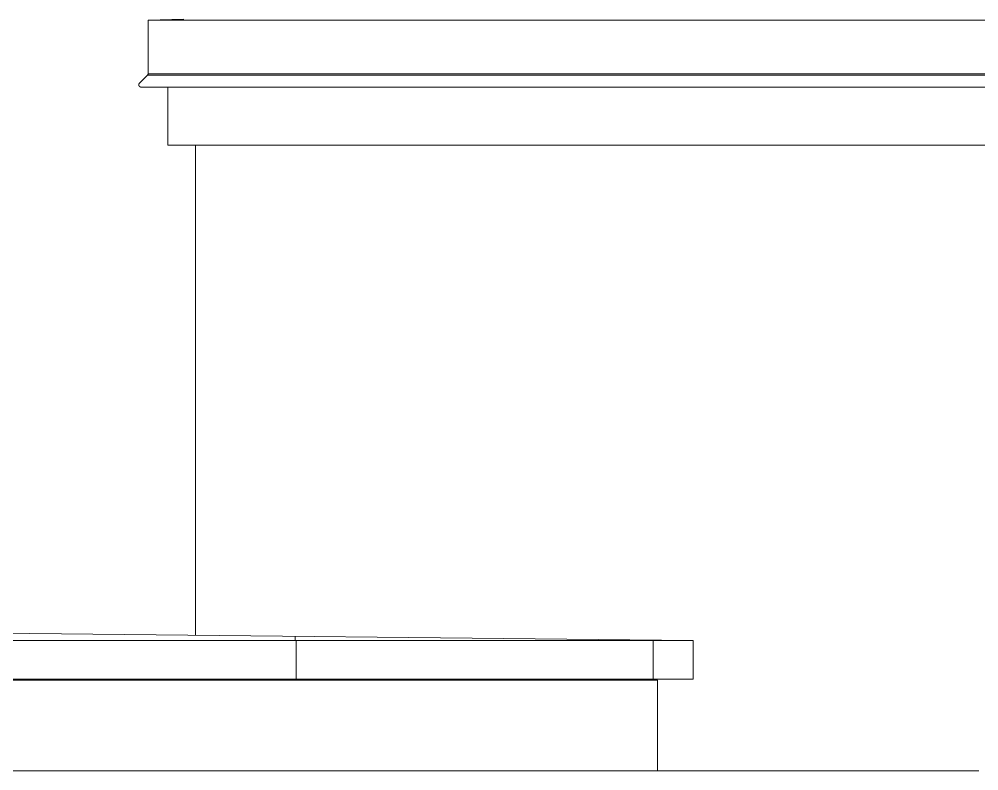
# Model space of a CAD drawing. Header units: millimetres. Extents: x -515342 to 330399, y -224905 to 507333.
# Drawn here: x 166084 to 168504, y 16739 to 18635 of the extents above; entities that cross this region are included whole.
import ezdxf

# ---------------------------------------------------------------- set-up
doc = ezdxf.new("R2010")
doc.units = ezdxf.units.MM
for name, color, linetype, lineweight in [('Витраж', 7, 'Continuous', 0), ('Крыша', 7, 'Continuous', 0), ('Крыша штриховка', 7, 'Continuous', 0), ('Ограждение', 7, 'Continuous', 0), ('Стены внутренние', 7, 'Continuous', 0)]:
    doc.layers.add(name, color=color, linetype=linetype, lineweight=lineweight)

# ---------------------------------------------------------------- blocks, each defined once
blk = doc.blocks.new('Ограждение - Ограждение-9651618-О_АР_Эскиз_Фасад 12-1 копия 1')
at = {"layer": 'Ограждение'}
for p, q in [((-16355, 16565), (-16265, 16567.7)), ((-12055, 16565), (-16355, 16565)), ((-16355, 16430), (-16355, 16565)), ((-16376.8, 16406.2), (-16356.2, 16426.7)), ((-16356.2, 16426.7), (-12053.8, 16426.7)), ((-12055, 16430), (-16355, 16430)), ((-16372.7, 16396.4), (-12037.3, 16396.4))]:
    blk.add_line(p, q, dxfattribs=at)
blk.add_open_spline([(-16356.2, 16426.7), (-16355.9, 16427), (-16355.5, 16427.7), (-16355.1, 16428.8), (-16355, 16429.6), (-16355, 16430)], degree=3, dxfattribs=at)
blk.add_open_spline([(-16372.7, 16396.4), (-16372.8, 16396.4), (-16373.1, 16396.4), (-16373.4, 16396.4), (-16373.8, 16396.5), (-16374.2, 16396.6), (-16374.5, 16396.7), (-16374.9, 16396.8), (-16375.2, 16397), (-16375.6, 16397.2), (-16375.9, 16397.4), (-16376.2, 16397.6), (-16376.5, 16397.8), (-16376.8, 16398.2), (-16377.3, 16398.6), (-16377.7, 16399.3), (-16378, 16399.9), (-16378.3, 16400.9), (-16378.5, 16402.1), (-16378.3, 16403.6), (-16377.7, 16405), (-16377.1, 16405.8), (-16376.8, 16406.2)], degree=3, knots=[-0.75, -0.75, -0.75, -0.75, -0.7291667, -0.7083333, -0.6875, -0.6666667, -0.6458333, -0.625, -0.6041667, -0.5833333, -0.5625, -0.5416667, -0.5208333, -0.5, -0.4583333, -0.4166667, -0.375, -0.3333333, -0.25, -0.1666667, -0.0833333, 0, 0, 0, 0], dxfattribs=at)
blk = doc.blocks.new('Прямоугольный импост - АР_Импост_40х40 _поручень ограждения на кровле_-10058576-О_АР_Эскиз_Фасад 12-1 копия 1')
at = {"layer": 'Витраж'}
for p, q in [((-52060, 14671), (-52360, 14671)), ((-52360, 14631), (-52060, 14631))]:
    blk.add_line(p, q, dxfattribs=at)

msp = doc.modelspace()

# ---------------------------------------------------------------- hatches: boundary and pattern name
at = {"layer": 'Крыша штриховка'}
h = msp.add_hatch(dxfattribs=at)
h.set_pattern_fill('FP_59', color=256, style=0, pattern_type=2)
h.set_pattern_definition([(0, (165878.7, 18060.2), (0, 1070.73), []), (90, (165878.7, 18060.2), (-900, 6e-14), [])])
h.paths.add_polyline_path([(165948.8682, 17067.9355), (167747.9278, 17068.3132), (164470.4155, 17102.9355), (161053.6864, 17067.9355), (165049.3384, 17067.9355)])
h = msp.add_hatch(dxfattribs=at)
h.set_pattern_fill('FP_58', color=256, style=0, pattern_type=2)
h.set_pattern_definition([(0, (165879, 15168), (0, 10000), []), (90, (165878.7, 15167.7), (-900, 6e-14), [])])
h.paths.add_polyline_path([(165049.3384, 16969.7355), (167783.6864, 16969.7355), (167783.6864, 17067.9355), (161053.6864, 17067.9355), (161053.6864, 16969.7355), (164149.8086, 16969.7355)])

# ---------------------------------------------------------------- linework, layer by layer
at = {"layer": 'Крыша'}
for p, q in [((164470.4155, 17102.9355), (167783.6864, 17067.9355)), ((167783.6864, 17067.9355), (161053.6864, 17067.9355)), ((167783.6864, 16969.7355), (167783.6864, 17067.9355)), ((167783.6864, 16969.7355), (161053.6864, 16969.7355)), ((166438.6864, 16967.7355), (166438.6864, 16969.7355))]:
    msp.add_line(p, q, dxfattribs=at)
at = {"layer": 'Стены внутренние'}
for p, q in [((166458.6864, 18317.7355), (166458.6864, 18464.3271)), ((166458.6864, 18317.7355), (170658.6864, 18317.7355)), ((166528.6864, 18317.7355), (166528.6864, 17082.1711)), ((167693.6864, 16967.7355), (161143.6864, 16967.7355)), ((166528.6864, 16969.7355), (166528.6864, 16967.7355)), ((167693.6864, 16738.7355), (167693.6864, 16967.7355))]:
    msp.add_line(p, q, dxfattribs=at)

# ---------------------------------------------------------------- block references
at = {"layer": 'Витраж'}
for p in [(218163.6864, 2067.7355), (218463.6864, 2067.7355), (218763.6864, 2067.7355), (219063.6864, 2067.7355), (219363.6864, 2067.7355), (219663.6864, 2067.7355), (219963.6864, 2067.7355), (220263.6864, 2067.7355), (220563.6864, 2067.7355)]:
    msp.add_blockref('Прямоугольный импост - АР_Импост_40х40 _поручень ограждения на кровле_-10058576-О_АР_Эскиз_Фасад 12-1 копия 1', p, dxfattribs=at)
at = {"layer": 'Ограждение'}
msp.add_blockref('Ограждение - Ограждение-9651618-О_АР_Эскиз_Фасад 12-1 копия 1', (182763.6864, 2067.7355), dxfattribs=at)

doc.saveas('drawing.dxf')
